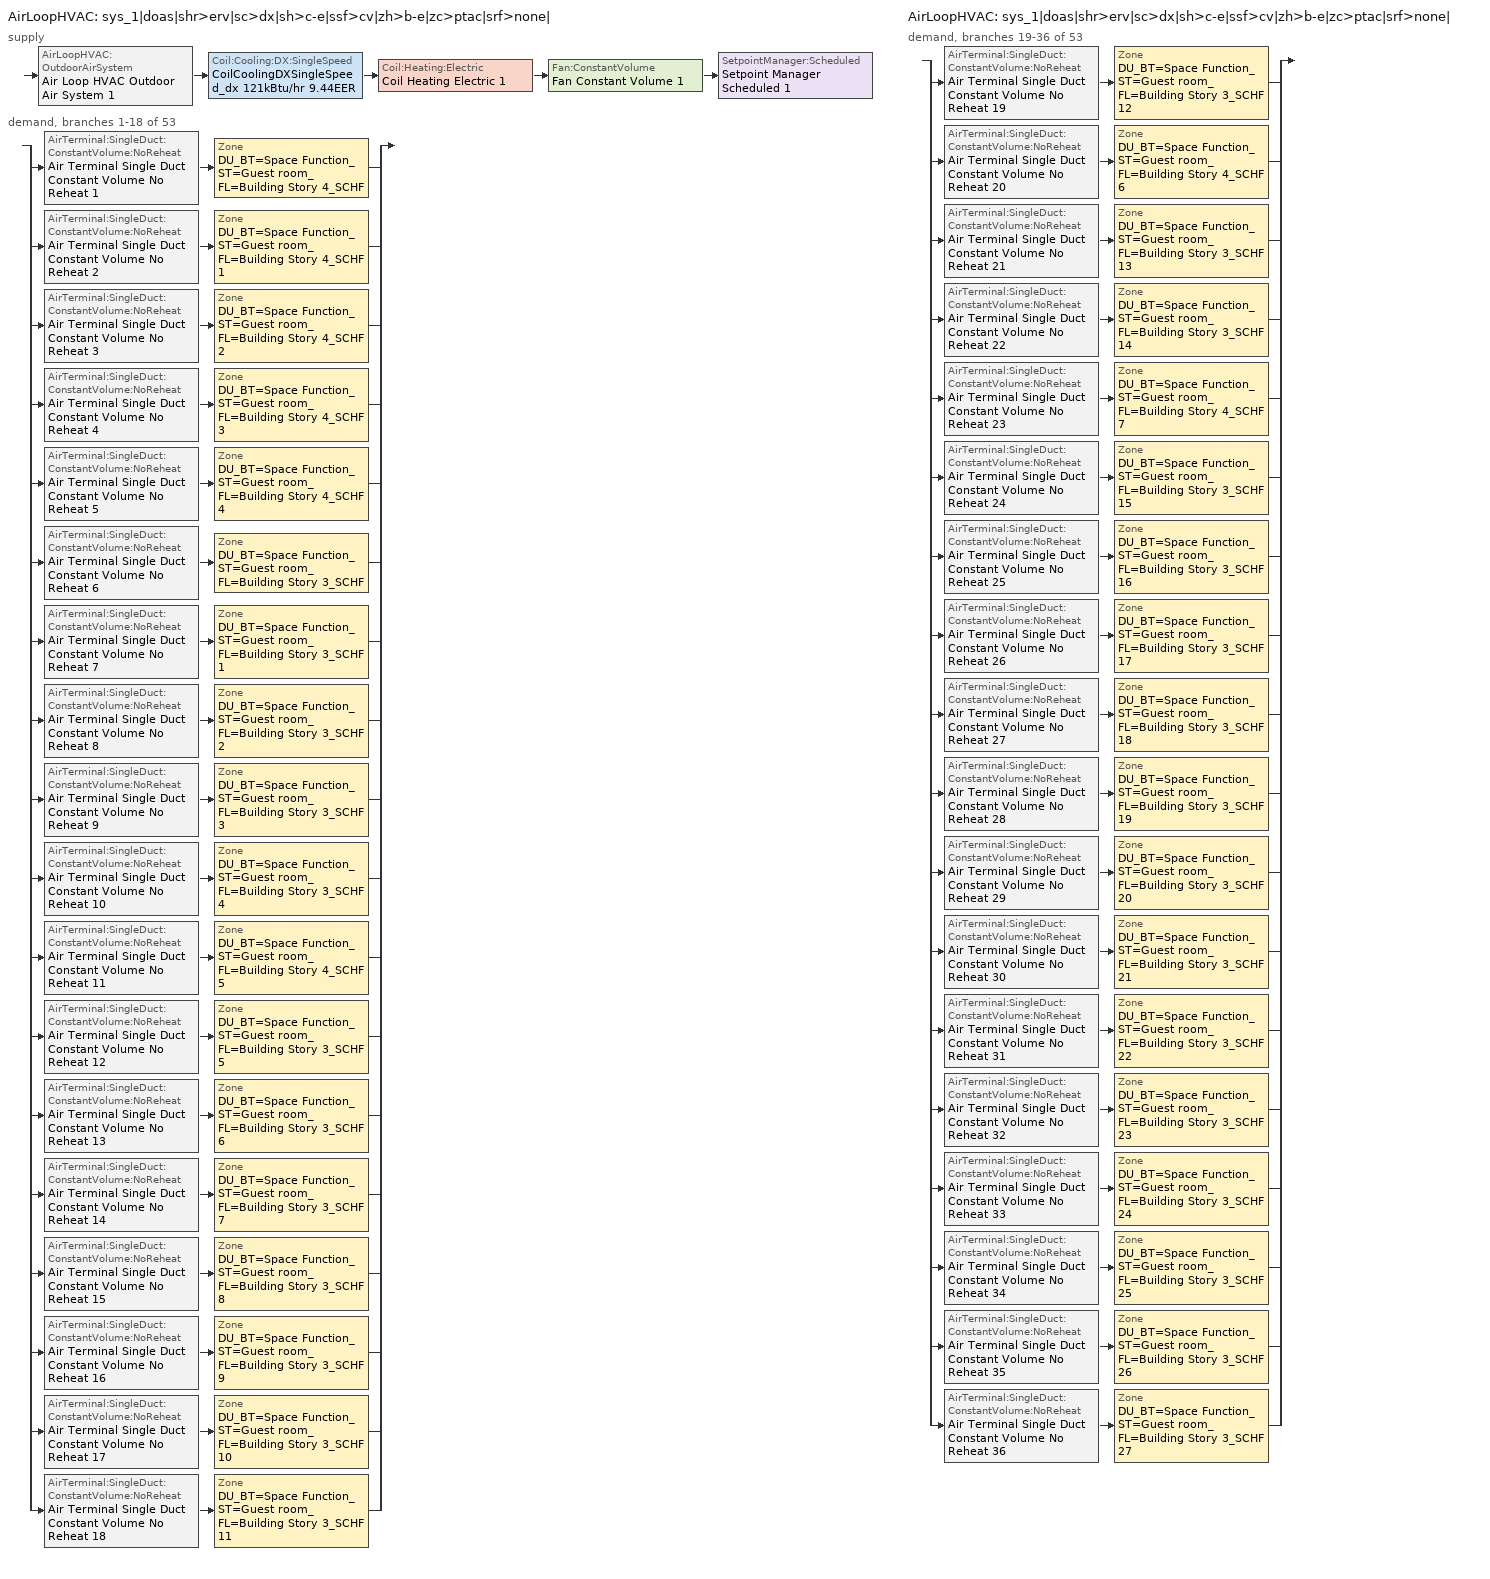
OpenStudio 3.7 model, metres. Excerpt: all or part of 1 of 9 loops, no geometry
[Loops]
AirLoopHVAC 'sys_1|doas|shr>erv|sc>dx|sh>c-e|ssf>cv|zh>b-e|zc>ptac|srf>none|'
 supply: AirLoopHVAC:OutdoorAirSystem 'Air Loop HVAC Outdoor Air System 1' > Coil:Cooling:DX:SingleSpeed 'CoilCoolingDXSingleSpeed_dx 121kBtu/hr 9.44EER' > Coil:Heating:Electric 'Coil Heating Electric 1' > Fan:ConstantVolume 'Fan Constant Volume 1' > SetpointManager:Scheduled 'Setpoint Manager Scheduled 1'
 demand, branches 1-18 of 53: split
  | AirTerminal:SingleDuct:ConstantVolume:NoReheat 'Air Terminal Single Duct Constant Volume No Reheat 1' > Zone 'DU_BT=Space Function_ST=Guest room_FL=Building Story 4_SCHF'
  | AirTerminal:SingleDuct:ConstantVolume:NoReheat 'Air Terminal Single Duct Constant Volume No Reheat 2' > Zone 'DU_BT=Space Function_ST=Guest room_FL=Building Story 4_SCHF 1'
  | AirTerminal:SingleDuct:ConstantVolume:NoReheat 'Air Terminal Single Duct Constant Volume No Reheat 3' > Zone 'DU_BT=Space Function_ST=Guest room_FL=Building Story 4_SCHF 2'
  | AirTerminal:SingleDuct:ConstantVolume:NoReheat 'Air Terminal Single Duct Constant Volume No Reheat 4' > Zone 'DU_BT=Space Function_ST=Guest room_FL=Building Story 4_SCHF 3'
  | AirTerminal:SingleDuct:ConstantVolume:NoReheat 'Air Terminal Single Duct Constant Volume No Reheat 5' > Zone 'DU_BT=Space Function_ST=Guest room_FL=Building Story 4_SCHF 4'
  | AirTerminal:SingleDuct:ConstantVolume:NoReheat 'Air Terminal Single Duct Constant Volume No Reheat 6' > Zone 'DU_BT=Space Function_ST=Guest room_FL=Building Story 3_SCHF'
  | AirTerminal:SingleDuct:ConstantVolume:NoReheat 'Air Terminal Single Duct Constant Volume No Reheat 7' > Zone 'DU_BT=Space Function_ST=Guest room_FL=Building Story 3_SCHF 1'
  | AirTerminal:SingleDuct:ConstantVolume:NoReheat 'Air Terminal Single Duct Constant Volume No Reheat 8' > Zone 'DU_BT=Space Function_ST=Guest room_FL=Building Story 3_SCHF 2'
  | AirTerminal:SingleDuct:ConstantVolume:NoReheat 'Air Terminal Single Duct Constant Volume No Reheat 9' > Zone 'DU_BT=Space Function_ST=Guest room_FL=Building Story 3_SCHF 3'
  | AirTerminal:SingleDuct:ConstantVolume:NoReheat 'Air Terminal Single Duct Constant Volume No Reheat 10' > Zone 'DU_BT=Space Function_ST=Guest room_FL=Building Story 3_SCHF 4'
  | AirTerminal:SingleDuct:ConstantVolume:NoReheat 'Air Terminal Single Duct Constant Volume No Reheat 11' > Zone 'DU_BT=Space Function_ST=Guest room_FL=Building Story 4_SCHF 5'
  | AirTerminal:SingleDuct:ConstantVolume:NoReheat 'Air Terminal Single Duct Constant Volume No Reheat 12' > Zone 'DU_BT=Space Function_ST=Guest room_FL=Building Story 3_SCHF 5'
  | AirTerminal:SingleDuct:ConstantVolume:NoReheat 'Air Terminal Single Duct Constant Volume No Reheat 13' > Zone 'DU_BT=Space Function_ST=Guest room_FL=Building Story 3_SCHF 6'
  | AirTerminal:SingleDuct:ConstantVolume:NoReheat 'Air Terminal Single Duct Constant Volume No Reheat 14' > Zone 'DU_BT=Space Function_ST=Guest room_FL=Building Story 3_SCHF 7'
  | AirTerminal:SingleDuct:ConstantVolume:NoReheat 'Air Terminal Single Duct Constant Volume No Reheat 15' > Zone 'DU_BT=Space Function_ST=Guest room_FL=Building Story 3_SCHF 8'
  | AirTerminal:SingleDuct:ConstantVolume:NoReheat 'Air Terminal Single Duct Constant Volume No Reheat 16' > Zone 'DU_BT=Space Function_ST=Guest room_FL=Building Story 3_SCHF 9'
  | AirTerminal:SingleDuct:ConstantVolume:NoReheat 'Air Terminal Single Duct Constant Volume No Reheat 17' > Zone 'DU_BT=Space Function_ST=Guest room_FL=Building Story 3_SCHF 10'
  | AirTerminal:SingleDuct:ConstantVolume:NoReheat 'Air Terminal Single Duct Constant Volume No Reheat 18' > Zone 'DU_BT=Space Function_ST=Guest room_FL=Building Story 3_SCHF 11'
AirLoopHVAC 'sys_1|doas|shr>erv|sc>dx|sh>c-e|ssf>cv|zh>b-e|zc>ptac|srf>none|'
 demand, branches 19-36 of 53: split
  | AirTerminal:SingleDuct:ConstantVolume:NoReheat 'Air Terminal Single Duct Constant Volume No Reheat 19' > Zone 'DU_BT=Space Function_ST=Guest room_FL=Building Story 3_SCHF 12'
  | AirTerminal:SingleDuct:ConstantVolume:NoReheat 'Air Terminal Single Duct Constant Volume No Reheat 20' > Zone 'DU_BT=Space Function_ST=Guest room_FL=Building Story 4_SCHF 6'
  | AirTerminal:SingleDuct:ConstantVolume:NoReheat 'Air Terminal Single Duct Constant Volume No Reheat 21' > Zone 'DU_BT=Space Function_ST=Guest room_FL=Building Story 3_SCHF 13'
  | AirTerminal:SingleDuct:ConstantVolume:NoReheat 'Air Terminal Single Duct Constant Volume No Reheat 22' > Zone 'DU_BT=Space Function_ST=Guest room_FL=Building Story 3_SCHF 14'
  | AirTerminal:SingleDuct:ConstantVolume:NoReheat 'Air Terminal Single Duct Constant Volume No Reheat 23' > Zone 'DU_BT=Space Function_ST=Guest room_FL=Building Story 4_SCHF 7'
  | AirTerminal:SingleDuct:ConstantVolume:NoReheat 'Air Terminal Single Duct Constant Volume No Reheat 24' > Zone 'DU_BT=Space Function_ST=Guest room_FL=Building Story 3_SCHF 15'
  | AirTerminal:SingleDuct:ConstantVolume:NoReheat 'Air Terminal Single Duct Constant Volume No Reheat 25' > Zone 'DU_BT=Space Function_ST=Guest room_FL=Building Story 3_SCHF 16'
  | AirTerminal:SingleDuct:ConstantVolume:NoReheat 'Air Terminal Single Duct Constant Volume No Reheat 26' > Zone 'DU_BT=Space Function_ST=Guest room_FL=Building Story 3_SCHF 17'
  | AirTerminal:SingleDuct:ConstantVolume:NoReheat 'Air Terminal Single Duct Constant Volume No Reheat 27' > Zone 'DU_BT=Space Function_ST=Guest room_FL=Building Story 3_SCHF 18'
  | AirTerminal:SingleDuct:ConstantVolume:NoReheat 'Air Terminal Single Duct Constant Volume No Reheat 28' > Zone 'DU_BT=Space Function_ST=Guest room_FL=Building Story 3_SCHF 19'
  | AirTerminal:SingleDuct:ConstantVolume:NoReheat 'Air Terminal Single Duct Constant Volume No Reheat 29' > Zone 'DU_BT=Space Function_ST=Guest room_FL=Building Story 3_SCHF 20'
  | AirTerminal:SingleDuct:ConstantVolume:NoReheat 'Air Terminal Single Duct Constant Volume No Reheat 30' > Zone 'DU_BT=Space Function_ST=Guest room_FL=Building Story 3_SCHF 21'
  | AirTerminal:SingleDuct:ConstantVolume:NoReheat 'Air Terminal Single Duct Constant Volume No Reheat 31' > Zone 'DU_BT=Space Function_ST=Guest room_FL=Building Story 3_SCHF 22'
  | AirTerminal:SingleDuct:ConstantVolume:NoReheat 'Air Terminal Single Duct Constant Volume No Reheat 32' > Zone 'DU_BT=Space Function_ST=Guest room_FL=Building Story 3_SCHF 23'
  | AirTerminal:SingleDuct:ConstantVolume:NoReheat 'Air Terminal Single Duct Constant Volume No Reheat 33' > Zone 'DU_BT=Space Function_ST=Guest room_FL=Building Story 3_SCHF 24'
  | AirTerminal:SingleDuct:ConstantVolume:NoReheat 'Air Terminal Single Duct Constant Volume No Reheat 34' > Zone 'DU_BT=Space Function_ST=Guest room_FL=Building Story 3_SCHF 25'
  | AirTerminal:SingleDuct:ConstantVolume:NoReheat 'Air Terminal Single Duct Constant Volume No Reheat 35' > Zone 'DU_BT=Space Function_ST=Guest room_FL=Building Story 3_SCHF 26'
  | AirTerminal:SingleDuct:ConstantVolume:NoReheat 'Air Terminal Single Duct Constant Volume No Reheat 36' > Zone 'DU_BT=Space Function_ST=Guest room_FL=Building Story 3_SCHF 27'
[Sizing:Zone] Zone Cooling Design Supply Air Temperature Input Method=TemperatureDifference; Zone Cooling Design Supply Air Temperature {C}=14; Zone Cooling Design Supply Air Temperature Difference {deltaC}=11; Zone Heating Design Supply Air Temperature Input Method=TemperatureDifference; Zone Heating Design Supply Air Temperature {C}=40; Zone Heating Design Supply Air Temperature Difference {deltaC}=21; Zone Cooling Design Supply Air Humidity Ratio {kg-H2O/kg-air}=0.0085; Zone Heating Design Supply Air Humidity Ratio {kg-H2O/kg-air}=0.008; Zone Heating Sizing Factor=1.3; Zone Cooling Sizing Factor=1.1; Cooling Design Air Flow Method=DesignDay; Heating Design Air Flow Method=DesignDay; Account for Dedicated Outdoor Air System=No; Dedicated Outdoor Air System Control Strategy=NeutralSupplyAir; Dedicated Outdoor Air Low Setpoint Temperature for Design {C}=autosize; Dedicated Outdoor Air High Setpoint Temperature for Design {C}=autosize; Zone Load Sizing Method=Sensible Load Only No Latent Load; Zone Latent Cooling Design Supply Air Humidity Ratio Input Method=HumidityRatioDifference; Zone Cooling Design Supply Air Humidity Ratio Difference {kgWater/kgDryAir}=0.005; Zone Latent Heating Design Supply Air Humidity Ratio Input Method=HumidityRatioDifference; Zone Humidification Design Supply Air Humidity Ratio Difference {kgWater/kgDryAir}=0.005
DU_BT=Space Function_ST=Guest room_FL=Building Story 4_SCHF; DU_BT=Space Function_ST=Guest room_FL=Building Story 4_SCHF 1; DU_BT=Space Function_ST=Guest room_FL=Building Story 4_SCHF 2; DU_BT=Space Function_ST=Guest room_FL=Building Story 4_SCHF 3; DU_BT=Space Function_ST=Guest room_FL=Building Story 4_SCHF 4; DU_BT=Space Function_ST=Guest room_FL=Building Story 3_SCHF; DU_BT=Space Function_ST=Guest room_FL=Building Story 3_SCHF 1; DU_BT=Space Function_ST=Guest room_FL=Building Story 3_SCHF 2; DU_BT=Space Function_ST=Guest room_FL=Building Story 3_SCHF 3; DU_BT=Space Function_ST=Guest room_FL=Building Story 3_SCHF 4; DU_BT=Space Function_ST=Guest room_FL=Building Story 4_SCHF 5; DU_BT=Space Function_ST=Guest room_FL=Building Story 3_SCHF 5; DU_BT=Space Function_ST=Guest room_FL=Building Story 3_SCHF 6; DU_BT=Space Function_ST=Guest room_FL=Building Story 3_SCHF 7; DU_BT=Space Function_ST=Guest room_FL=Building Story 3_SCHF 8; DU_BT=Space Function_ST=Guest room_FL=Building Story 3_SCHF 9; DU_BT=Space Function_ST=Guest room_FL=Building Story 3_SCHF 10; DU_BT=Space Function_ST=Guest room_FL=Building Story 3_SCHF 11; DU_BT=Space Function_ST=Guest room_FL=Building Story 3_SCHF 12; DU_BT=Space Function_ST=Guest room_FL=Building Story 4_SCHF 6; DU_BT=Space Function_ST=Guest room_FL=Building Story 3_SCHF 13; DU_BT=Space Function_ST=Guest room_FL=Building Story 3_SCHF 14; DU_BT=Space Function_ST=Guest room_FL=Building Story 4_SCHF 7; DU_BT=Space Function_ST=Guest room_FL=Building Story 3_SCHF 15; DU_BT=Space Function_ST=Guest room_FL=Building Story 3_SCHF 16; DU_BT=Space Function_ST=Guest room_FL=Building Story 3_SCHF 17; DU_BT=Space Function_ST=Guest room_FL=Building Story 3_SCHF 18; DU_BT=Space Function_ST=Guest room_FL=Building Story 3_SCHF 19; DU_BT=Space Function_ST=Guest room_FL=Building Story 3_SCHF 20; DU_BT=Space Function_ST=Guest room_FL=Building Story 3_SCHF 21; DU_BT=Space Function_ST=Guest room_FL=Building Story 3_SCHF 22; DU_BT=Space Function_ST=Guest room_FL=Building Story 3_SCHF 23; DU_BT=Space Function_ST=Guest room_FL=Building Story 3_SCHF 24; DU_BT=Space Function_ST=Guest room_FL=Building Story 3_SCHF 25; DU_BT=Space Function_ST=Guest room_FL=Building Story 3_SCHF 26; DU_BT=Space Function_ST=Guest room_FL=Building Story 3_SCHF 27
[Zone equipment]
DU_BT=Space Function_ST=Guest room_FL=Building Story 4_SCHF: DU_BT=Space Function_ST=Guest room_FL=Building Story 4_SCHF PTAC, Zone HVAC Baseboard Convective Electric 1, Air Terminal Single Duct Constant Volume No Reheat 1
DU_BT=Space Function_ST=Guest room_FL=Building Story 4_SCHF 1: DU_BT=Space Function_ST=Guest room_FL=Building Story 4_SCHF 1 PTAC, Zone HVAC Baseboard Convective Electric 2, Air Terminal Single Duct Constant Volume No Reheat 2
DU_BT=Space Function_ST=Guest room_FL=Building Story 4_SCHF 2: DU_BT=Space Function_ST=Guest room_FL=Building Story 4_SCHF 2 PTAC, Zone HVAC Baseboard Convective Electric 3, Air Terminal Single Duct Constant Volume No Reheat 3
DU_BT=Space Function_ST=Guest room_FL=Building Story 4_SCHF 3: DU_BT=Space Function_ST=Guest room_FL=Building Story 4_SCHF 3 PTAC, Zone HVAC Baseboard Convective Electric 4, Air Terminal Single Duct Constant Volume No Reheat 4
DU_BT=Space Function_ST=Guest room_FL=Building Story 4_SCHF 4: DU_BT=Space Function_ST=Guest room_FL=Building Story 4_SCHF 4 PTAC, Zone HVAC Baseboard Convective Electric 5, Air Terminal Single Duct Constant Volume No Reheat 5
DU_BT=Space Function_ST=Guest room_FL=Building Story 3_SCHF: DU_BT=Space Function_ST=Guest room_FL=Building Story 3_SCHF PTAC, Zone HVAC Baseboard Convective Electric 6, Air Terminal Single Duct Constant Volume No Reheat 6
DU_BT=Space Function_ST=Guest room_FL=Building Story 3_SCHF 1: DU_BT=Space Function_ST=Guest room_FL=Building Story 3_SCHF 1 PTAC, Zone HVAC Baseboard Convective Electric 7, Air Terminal Single Duct Constant Volume No Reheat 7
DU_BT=Space Function_ST=Guest room_FL=Building Story 3_SCHF 2: DU_BT=Space Function_ST=Guest room_FL=Building Story 3_SCHF 2 PTAC, Zone HVAC Baseboard Convective Electric 8, Air Terminal Single Duct Constant Volume No Reheat 8
DU_BT=Space Function_ST=Guest room_FL=Building Story 3_SCHF 3: DU_BT=Space Function_ST=Guest room_FL=Building Story 3_SCHF 3 PTAC, Zone HVAC Baseboard Convective Electric 9, Air Terminal Single Duct Constant Volume No Reheat 9
DU_BT=Space Function_ST=Guest room_FL=Building Story 3_SCHF 4: DU_BT=Space Function_ST=Guest room_FL=Building Story 3_SCHF 4 PTAC, Zone HVAC Baseboard Convective Electric 10, Air Terminal Single Duct Constant Volume No Reheat 10
DU_BT=Space Function_ST=Guest room_FL=Building Story 4_SCHF 5: DU_BT=Space Function_ST=Guest room_FL=Building Story 4_SCHF 5 PTAC, Zone HVAC Baseboard Convective Electric 11, Air Terminal Single Duct Constant Volume No Reheat 11
DU_BT=Space Function_ST=Guest room_FL=Building Story 3_SCHF 5: DU_BT=Space Function_ST=Guest room_FL=Building Story 3_SCHF 5 PTAC, Zone HVAC Baseboard Convective Electric 12, Air Terminal Single Duct Constant Volume No Reheat 12
DU_BT=Space Function_ST=Guest room_FL=Building Story 3_SCHF 6: DU_BT=Space Function_ST=Guest room_FL=Building Story 3_SCHF 6 PTAC, Zone HVAC Baseboard Convective Electric 13, Air Terminal Single Duct Constant Volume No Reheat 13
DU_BT=Space Function_ST=Guest room_FL=Building Story 3_SCHF 7: DU_BT=Space Function_ST=Guest room_FL=Building Story 3_SCHF 7 PTAC, Zone HVAC Baseboard Convective Electric 14, Air Terminal Single Duct Constant Volume No Reheat 14
DU_BT=Space Function_ST=Guest room_FL=Building Story 3_SCHF 8: DU_BT=Space Function_ST=Guest room_FL=Building Story 3_SCHF 8 PTAC, Zone HVAC Baseboard Convective Electric 15, Air Terminal Single Duct Constant Volume No Reheat 15
DU_BT=Space Function_ST=Guest room_FL=Building Story 3_SCHF 9: DU_BT=Space Function_ST=Guest room_FL=Building Story 3_SCHF 9 PTAC, Zone HVAC Baseboard Convective Electric 16, Air Terminal Single Duct Constant Volume No Reheat 16
DU_BT=Space Function_ST=Guest room_FL=Building Story 3_SCHF 10: DU_BT=Space Function_ST=Guest room_FL=Building Story 3_SCHF 10 PTAC, Zone HVAC Baseboard Convective Electric 17, Air Terminal Single Duct Constant Volume No Reheat 17
DU_BT=Space Function_ST=Guest room_FL=Building Story 3_SCHF 11: DU_BT=Space Function_ST=Guest room_FL=Building Story 3_SCHF 11 PTAC, Zone HVAC Baseboard Convective Electric 18, Air Terminal Single Duct Constant Volume No Reheat 18
DU_BT=Space Function_ST=Guest room_FL=Building Story 3_SCHF 12: DU_BT=Space Function_ST=Guest room_FL=Building Story 3_SCHF 12 PTAC, Zone HVAC Baseboard Convective Electric 19, Air Terminal Single Duct Constant Volume No Reheat 19
DU_BT=Space Function_ST=Guest room_FL=Building Story 4_SCHF 6: DU_BT=Space Function_ST=Guest room_FL=Building Story 4_SCHF 6 PTAC, Zone HVAC Baseboard Convective Electric 20, Air Terminal Single Duct Constant Volume No Reheat 20
DU_BT=Space Function_ST=Guest room_FL=Building Story 3_SCHF 13: DU_BT=Space Function_ST=Guest room_FL=Building Story 3_SCHF 13 PTAC, Zone HVAC Baseboard Convective Electric 21, Air Terminal Single Duct Constant Volume No Reheat 21
DU_BT=Space Function_ST=Guest room_FL=Building Story 3_SCHF 14: DU_BT=Space Function_ST=Guest room_FL=Building Story 3_SCHF 14 PTAC, Zone HVAC Baseboard Convective Electric 22, Air Terminal Single Duct Constant Volume No Reheat 22
DU_BT=Space Function_ST=Guest room_FL=Building Story 4_SCHF 7: DU_BT=Space Function_ST=Guest room_FL=Building Story 4_SCHF 7 PTAC, Zone HVAC Baseboard Convective Electric 23, Air Terminal Single Duct Constant Volume No Reheat 23
DU_BT=Space Function_ST=Guest room_FL=Building Story 3_SCHF 15: DU_BT=Space Function_ST=Guest room_FL=Building Story 3_SCHF 15 PTAC, Zone HVAC Baseboard Convective Electric 24, Air Terminal Single Duct Constant Volume No Reheat 24
DU_BT=Space Function_ST=Guest room_FL=Building Story 3_SCHF 16: DU_BT=Space Function_ST=Guest room_FL=Building Story 3_SCHF 16 PTAC, Zone HVAC Baseboard Convective Electric 25, Air Terminal Single Duct Constant Volume No Reheat 25
DU_BT=Space Function_ST=Guest room_FL=Building Story 3_SCHF 17: DU_BT=Space Function_ST=Guest room_FL=Building Story 3_SCHF 17 PTAC, Zone HVAC Baseboard Convective Electric 26, Air Terminal Single Duct Constant Volume No Reheat 26
DU_BT=Space Function_ST=Guest room_FL=Building Story 3_SCHF 18: DU_BT=Space Function_ST=Guest room_FL=Building Story 3_SCHF 18 PTAC, Zone HVAC Baseboard Convective Electric 27, Air Terminal Single Duct Constant Volume No Reheat 27
DU_BT=Space Function_ST=Guest room_FL=Building Story 3_SCHF 19: DU_BT=Space Function_ST=Guest room_FL=Building Story 3_SCHF 19 PTAC, Zone HVAC Baseboard Convective Electric 28, Air Terminal Single Duct Constant Volume No Reheat 28
DU_BT=Space Function_ST=Guest room_FL=Building Story 3_SCHF 20: DU_BT=Space Function_ST=Guest room_FL=Building Story 3_SCHF 20 PTAC, Zone HVAC Baseboard Convective Electric 29, Air Terminal Single Duct Constant Volume No Reheat 29
DU_BT=Space Function_ST=Guest room_FL=Building Story 3_SCHF 21: DU_BT=Space Function_ST=Guest room_FL=Building Story 3_SCHF 21 PTAC, Zone HVAC Baseboard Convective Electric 30, Air Terminal Single Duct Constant Volume No Reheat 30
DU_BT=Space Function_ST=Guest room_FL=Building Story 3_SCHF 22: DU_BT=Space Function_ST=Guest room_FL=Building Story 3_SCHF 22 PTAC, Zone HVAC Baseboard Convective Electric 31, Air Terminal Single Duct Constant Volume No Reheat 31
DU_BT=Space Function_ST=Guest room_FL=Building Story 3_SCHF 23: DU_BT=Space Function_ST=Guest room_FL=Building Story 3_SCHF 23 PTAC, Zone HVAC Baseboard Convective Electric 32, Air Terminal Single Duct Constant Volume No Reheat 32
DU_BT=Space Function_ST=Guest room_FL=Building Story 3_SCHF 24: DU_BT=Space Function_ST=Guest room_FL=Building Story 3_SCHF 24 PTAC, Zone HVAC Baseboard Convective Electric 33, Air Terminal Single Duct Constant Volume No Reheat 33
DU_BT=Space Function_ST=Guest room_FL=Building Story 3_SCHF 25: DU_BT=Space Function_ST=Guest room_FL=Building Story 3_SCHF 25 PTAC, Zone HVAC Baseboard Convective Electric 34, Air Terminal Single Duct Constant Volume No Reheat 34
DU_BT=Space Function_ST=Guest room_FL=Building Story 3_SCHF 26: DU_BT=Space Function_ST=Guest room_FL=Building Story 3_SCHF 26 PTAC, Zone HVAC Baseboard Convective Electric 35, Air Terminal Single Duct Constant Volume No Reheat 35
DU_BT=Space Function_ST=Guest room_FL=Building Story 3_SCHF 27: DU_BT=Space Function_ST=Guest room_FL=Building Story 3_SCHF 27 PTAC, Zone HVAC Baseboard Convective Electric 36, Air Terminal Single Duct Constant Volume No Reheat 36
[AirLoopHVAC]
sys_1|doas|shr>erv|sc>dx|sh>c-e|ssf>cv|zh>b-e|zc>ptac|srf>none|: Availability Schedule=sys_1|doas|shr>none|sc>dx|sh>c-e|ssf>cv|zh>b-e|zc>ptac|srf>none| Occ Sch; Design Supply Air Flow Rate {m3/s}=autosize; Design Return Air Flow Fraction of Supply Air Flow=1
[Sizing:System]
sys_1|doas|shr>erv|sc>dx|sh>c-e|ssf>cv|zh>b-e|zc>ptac|srf>none|: Type of Load to Size On=VentilationRequirement; Design Outdoor Air Flow Rate {m3/s}=Autosize; Central Heating Maximum System Air Flow Ratio=1; Preheat Design Temperature {C}=7; Preheat Design Humidity Ratio {kg-H2O/kg-Air}=0.008; Precool Design Temperature {C}=13; Precool Design Humidity Ratio {kg-H2O/kg-Air}=0.008; Central Cooling Design Supply Air Temperature {C}=13; Central Heating Design Supply Air Temperature {C}=43; Sizing Option=NonCoincident; 100% Outdoor Air in Cooling=Yes; 100% Outdoor Air in Heating=Yes; Central Cooling Design Supply Air Humidity Ratio {kg-H2O/kg-Air}=0.0085; Central Heating Design Supply Air Humidity Ratio {kg-H2O/kg-Air}=0.008; Cooling Design Air Flow Method=DesignDay; Cooling Design Air Flow Rate {m3/s}=0; Heating Design Air Flow Method=DesignDay; Heating Design Air Flow Rate {m3/s}=0; System Outdoor Air Method=ZoneSum; Zone Maximum Outdoor Air Fraction=1; Cooling Supply Air Flow Rate Per Floor Area {m3/s-m2}=0.00996765; Cooling Fraction of Autosized Cooling Supply Air Flow Rate=1; Cooling Supply Air Flow Rate Per Unit Cooling Capacity {m3/s-W}=3.94755e-05; Heating Supply Air Flow Rate Per Floor Area {m3/s-m2}=0.00996765; Heating Fraction of Autosized Heating Supply Air Flow Rate=1; Heating Fraction of Autosized Cooling Supply Air Flow Rate=1; Heating Supply Air Flow Rate Per Unit Heating Capacity {m3/s-W}=3.15882e-05; Cooling Design Capacity Method=CoolingDesignCapacity; Cooling Design Capacity {W}=autosize; Cooling Design Capacity Per Floor Area {W/m2}=234.7; Fraction of Autosized Cooling Design Capacity=1; Heating Design Capacity Method=HeatingDesignCapacity; Heating Design Capacity {W}=autosize; Heating Design Capacity Per Floor Area {W/m2}=157; Fraction of Autosized Heating Design Capacity=1; Central Cooling Capacity Control Method=OnOff; Occupant Diversity=autosize
[Fan:ConstantVolume]
Fan Constant Volume 1: Availability Schedule=Always On Discrete; Fan Total Efficiency=0.39975; Pressure Rise {Pa}=640; Maximum Flow Rate {m3/s}=AutoSize; Motor Efficiency=0.615
[Coil:Heating:Electric]
Name | Availability Schedule
Coil Heating Electric 1 | Always On Discrete
Coil Heating Electric 2; Coil Heating Electric 3; Coil Heating Electric 4; Coil Heating Electric 5; Coil Heating Electric 6; Coil Heating Electric 7; Coil Heating Electric 8; Coil Heating Electric 9; Coil Heating Electric 10; Coil Heating Electric 11; Coil Heating Electric 12; Coil Heating Electric 13; Coil Heating Electric 14; Coil Heating Electric 15; Coil Heating Electric 16; Coil Heating Electric 17; Coil Heating Electric 18; Coil Heating Electric 19; Coil Heating Electric 20; Coil Heating Electric 21; Coil Heating Electric 22; Coil Heating Electric 23; Coil Heating Electric 24; Coil Heating Electric 25; Coil Heating Electric 26; Coil Heating Electric 27; Coil Heating Electric 28; Coil Heating Electric 29; Coil Heating Electric 30; Coil Heating Electric 31; Coil Heating Electric 32; Coil Heating Electric 33; Coil Heating Electric 34; Coil Heating Electric 35; Coil Heating Electric 36; Coil Heating Electric 37 | ON_OFF_ALWAYS_OFF
[Coil:Cooling:DX:SingleSpeed] Availability Schedule=Always On Discrete; Rated Total Cooling Capacity {W}=autosize; Rated Sensible Heat Ratio=autosize; Rated Air Flow Rate {m3/s}=autosize; Rated Evaporator Fan Power Per Volume Flow Rate 2017 {W/(m3/s)}=773.3; Rated Evaporator Fan Power Per Volume Flow Rate 2023 {W/(m3/s)}=934.4; Total Cooling Capacity Function of Temperature Curve=DXCOOL-NECB2011-REF-CAPFT; Total Cooling Capacity Function of Flow Fraction Curve=DXCOOL-NECB2011-REF-CAPFFLOW; Energy Input Ratio Function of Temperature Curve=DXCOOL-NECB2011-REF-COOLEIRFT; Energy Input Ratio Function of Flow Fraction Curve=DXCOOL-NECB2011-REF-COOLEIRFFLOW; Part Load Fraction Correlation Curve=DXCOOL-NECB2011-REF-COOLPLFFPLR; Minimum Outdoor Dry-Bulb Temperature for Compressor Operation {C}=-25; Nominal Time for Condensate Removal to Begin {s}=0; Ratio of Initial Moisture Evaporation Rate and Steady State Latent Capacity=0; Maximum Cycling Rate {cycles/hr}=0; Latent Capacity Time Constant {s}=0; Condenser Type=AirCooled; Evaporative Condenser Effectiveness=0.9; Evaporative Condenser Air Flow Rate {m3/s}=autosize; Evaporative Condenser Pump Rated Power Consumption {W}=autosize; Crankcase Heater Capacity {W}=0; Maximum Outdoor Dry-Bulb Temperature for Crankcase Heater Operation {C}=10; Basin Heater Capacity {W/K}=0; Basin Heater Setpoint Temperature {C}=2
Name | Rated COP {W/W}
CoilCoolingDXSingleSpeed_dx 121kBtu/hr 9.44EER | 3.28022
Coil Cooling DX Single Speed 1 12kBtu/hr 10.0EER | 3.45984
Coil Cooling DX Single Speed 2 12kBtu/hr 9.9EER | 3.43714
Coil Cooling DX Single Speed 3 12kBtu/hr 9.9EER; Coil Cooling DX Single Speed 4 12kBtu/hr 9.9EER; Coil Cooling DX Single Speed 5 12kBtu/hr 9.9EER; Coil Cooling DX Single Speed 20 12kBtu/hr 9.9EER | 3.43711
Coil Cooling DX Single Speed 6 6kBtu/hr 11.0EER; Coil Cooling DX Single Speed 7 6kBtu/hr 11.0EER; Coil Cooling DX Single Speed 8 5kBtu/hr 11.0EER; Coil Cooling DX Single Speed 10 6kBtu/hr 11.0EER; Coil Cooling DX Single Speed 12 6kBtu/hr 11.0EER; Coil Cooling DX Single Speed 13 5kBtu/hr 11.0EER; Coil Cooling DX Single Speed 14 3kBtu/hr 11.0EER; Coil Cooling DX Single Speed 15 6kBtu/hr 11.0EER; Coil Cooling DX Single Speed 16 6kBtu/hr 11.0EER; Coil Cooling DX Single Speed 17 6kBtu/hr 11.0EER; Coil Cooling DX Single Speed 21 6kBtu/hr 11.0EER; Coil Cooling DX Single Speed 22 6kBtu/hr 11.0EER; Coil Cooling DX Single Speed 24 6kBtu/hr 11.0EER; Coil Cooling DX Single Speed 25 6kBtu/hr 11.0EER; Coil Cooling DX Single Speed 27 6kBtu/hr 11.0EER; Coil Cooling DX Single Speed 28 3kBtu/hr 11.0EER; Coil Cooling DX Single Speed 29 6kBtu/hr 11.0EER; Coil Cooling DX Single Speed 30 3kBtu/hr 11.0EER; Coil Cooling DX Single Speed 31 3kBtu/hr 11.0EER; Coil Cooling DX Single Speed 32 6kBtu/hr 11.0EER; Coil Cooling DX Single Speed 33 3kBtu/hr 11.0EER; Coil Cooling DX Single Speed 34 3kBtu/hr 11.0EER; Coil Cooling DX Single Speed 35 3kBtu/hr 11.0EER; Coil Cooling DX Single Speed 36 3kBtu/hr 11.0EER | 3.80275
Coil Cooling DX Single Speed 9 19kBtu/hr 9.3EER; Coil Cooling DX Single Speed 18 19kBtu/hr 9.3EER; Coil Cooling DX Single Speed 19 20kBtu/hr 9.3EER; Coil Cooling DX Single Speed 23 22kBtu/hr 9.3EER; Coil Cooling DX Single Speed 26 18kBtu/hr 9.3EER | 3.23526
Coil Cooling DX Single Speed 11 12kBtu/hr 9.9EER | 3.44386
[Controller:OutdoorAir]
Controller Outdoor Air 1: Minimum Outdoor Air Flow Rate {m3/s}=autosize; Maximum Outdoor Air Flow Rate {m3/s}=Autosize; Economizer Control Type=NoEconomizer; Economizer Control Action Type=ModulateFlow; Economizer Maximum Limit Dry-Bulb Temperature {C}=28; Economizer Maximum Limit Enthalpy {J/kg}=64000; Economizer Minimum Limit Dry-Bulb Temperature {C}=-100; Lockout Type=NoLockout; Minimum Limit Type=FixedMinimum; Minimum Outdoor Air Schedule=sys_1|doas|shr>none|sc>dx|sh>c-e|ssf>cv|zh>b-e|zc>ptac|srf>none| Occ Sch; Controller Mechanical Ventilation=Controller Mechanical Ventilation 1; High Humidity Control=No; Heat Recovery Bypass Control Type=BypassWhenWithinEconomizerLimits; Economizer Operation Staging=InterlockedWithMechanicalCooling
[Controller:MechanicalVentilation]
Controller Mechanical Ventilation 1: Availability Schedule=Always On Discrete; System Outdoor Air Method=ZoneSum
[AirLoopHVAC:OutdoorAirSystem]
Air Loop HVAC Outdoor Air System 1: Controller=Controller Outdoor Air 1
[SetpointManager:Scheduled]
Setpoint Manager Scheduled 1: Control Variable=Temperature; Schedule=Makeup-Air Unit Supply Air Temp; Setpoint Node or NodeList=sys_1|doas|shr>erv|sc>dx|sh>c-e|ssf>cv|zh>b-e|zc>ptac|srf>none| Supply Outlet Node
[Fan:OnOff] Availability Schedule=Always On Discrete; Fan Total Efficiency=0.39975; Pressure Rise {Pa}=331.288; Maximum Flow Rate {m3/s}=autosize; Motor Efficiency=0.615; Motor In Airstream Fraction=1
Name | Fan Power Ratio Function of Speed Ratio Curve | Fan Efficiency Ratio Function of Speed Ratio Curve
Fan On Off 1 | Fan On Off Power Curve | Fan On Off Efficiency Curve
Fan On Off 2 | Fan On Off Power Curve 1 | Fan On Off Efficiency Curve 1
Fan On Off 3 | Fan On Off Power Curve 2 | Fan On Off Efficiency Curve 2
Fan On Off 4 | Fan On Off Power Curve 3 | Fan On Off Efficiency Curve 3
Fan On Off 5 | Fan On Off Power Curve 4 | Fan On Off Efficiency Curve 4
Fan On Off 6 | Fan On Off Power Curve 5 | Fan On Off Efficiency Curve 5
Fan On Off 7 | Fan On Off Power Curve 6 | Fan On Off Efficiency Curve 6
Fan On Off 8 | Fan On Off Power Curve 7 | Fan On Off Efficiency Curve 7
Fan On Off 9 | Fan On Off Power Curve 8 | Fan On Off Efficiency Curve 8
Fan On Off 10 | Fan On Off Power Curve 9 | Fan On Off Efficiency Curve 9
Fan On Off 11 | Fan On Off Power Curve 10 | Fan On Off Efficiency Curve 10
Fan On Off 12 | Fan On Off Power Curve 11 | Fan On Off Efficiency Curve 11
Fan On Off 13 | Fan On Off Power Curve 12 | Fan On Off Efficiency Curve 12
Fan On Off 14 | Fan On Off Power Curve 13 | Fan On Off Efficiency Curve 13
Fan On Off 15 | Fan On Off Power Curve 14 | Fan On Off Efficiency Curve 14
Fan On Off 16 | Fan On Off Power Curve 15 | Fan On Off Efficiency Curve 15
Fan On Off 17 | Fan On Off Power Curve 16 | Fan On Off Efficiency Curve 16
Fan On Off 18 | Fan On Off Power Curve 17 | Fan On Off Efficiency Curve 17
Fan On Off 19 | Fan On Off Power Curve 18 | Fan On Off Efficiency Curve 18
Fan On Off 20 | Fan On Off Power Curve 19 | Fan On Off Efficiency Curve 19
Fan On Off 21 | Fan On Off Power Curve 20 | Fan On Off Efficiency Curve 20
Fan On Off 22 | Fan On Off Power Curve 21 | Fan On Off Efficiency Curve 21
Fan On Off 23 | Fan On Off Power Curve 22 | Fan On Off Efficiency Curve 22
Fan On Off 24 | Fan On Off Power Curve 23 | Fan On Off Efficiency Curve 23
Fan On Off 25 | Fan On Off Power Curve 24 | Fan On Off Efficiency Curve 24
Fan On Off 26 | Fan On Off Power Curve 25 | Fan On Off Efficiency Curve 25
Fan On Off 27 | Fan On Off Power Curve 26 | Fan On Off Efficiency Curve 26
Fan On Off 28 | Fan On Off Power Curve 27 | Fan On Off Efficiency Curve 27
Fan On Off 29 | Fan On Off Power Curve 28 | Fan On Off Efficiency Curve 28
Fan On Off 30 | Fan On Off Power Curve 29 | Fan On Off Efficiency Curve 29
Fan On Off 31 | Fan On Off Power Curve 30 | Fan On Off Efficiency Curve 30
Fan On Off 32 | Fan On Off Power Curve 31 | Fan On Off Efficiency Curve 31
Fan On Off 33 | Fan On Off Power Curve 32 | Fan On Off Efficiency Curve 32
Fan On Off 34 | Fan On Off Power Curve 33 | Fan On Off Efficiency Curve 33
Fan On Off 35 | Fan On Off Power Curve 34 | Fan On Off Efficiency Curve 34
Fan On Off 36 | Fan On Off Power Curve 35 | Fan On Off Efficiency Curve 35
[ZoneHVAC:PackagedTerminalAirConditioner] Availability Schedule=Always On Discrete; Supply Air Flow Rate During Cooling Operation {m3/s}=Autosize; Supply Air Flow Rate During Heating Operation {m3/s}=Autosize; Supply Air Flow Rate When No Cooling or Heating is Needed {m3/s}=Autosize; Outdoor Air Flow Rate During Cooling Operation {m3/s}=1e-05; Outdoor Air Flow Rate During Heating Operation {m3/s}=1e-05; Outdoor Air Flow Rate When No Cooling or Heating is Needed {m3/s}=1e-05; Fan Placement=DrawThrough; Supply Air Fan Operating Mode Schedule=ON_OFF_ALWAYS_OFF
Name | Supply Air Fan | Heating Coil | Cooling Coil
DU_BT=Space Function_ST=Guest room_FL=Building Story 4_SCHF PTAC | Fan On Off 1 | Coil Heating Electric 2 | Coil Cooling DX Single Speed 1 12kBtu/hr 10.0EER
DU_BT=Space Function_ST=Guest room_FL=Building Story 4_SCHF 1 PTAC | Fan On Off 2 | Coil Heating Electric 3 | Coil Cooling DX Single Speed 2 12kBtu/hr 9.9EER
DU_BT=Space Function_ST=Guest room_FL=Building Story 4_SCHF 2 PTAC | Fan On Off 3 | Coil Heating Electric 4 | Coil Cooling DX Single Speed 3 12kBtu/hr 9.9EER
DU_BT=Space Function_ST=Guest room_FL=Building Story 4_SCHF 3 PTAC | Fan On Off 4 | Coil Heating Electric 5 | Coil Cooling DX Single Speed 4 12kBtu/hr 9.9EER
DU_BT=Space Function_ST=Guest room_FL=Building Story 4_SCHF 4 PTAC | Fan On Off 5 | Coil Heating Electric 6 | Coil Cooling DX Single Speed 5 12kBtu/hr 9.9EER
DU_BT=Space Function_ST=Guest room_FL=Building Story 3_SCHF PTAC | Fan On Off 6 | Coil Heating Electric 7 | Coil Cooling DX Single Speed 6 6kBtu/hr 11.0EER
DU_BT=Space Function_ST=Guest room_FL=Building Story 3_SCHF 1 PTAC | Fan On Off 7 | Coil Heating Electric 8 | Coil Cooling DX Single Speed 7 6kBtu/hr 11.0EER
DU_BT=Space Function_ST=Guest room_FL=Building Story 3_SCHF 2 PTAC | Fan On Off 8 | Coil Heating Electric 9 | Coil Cooling DX Single Speed 8 5kBtu/hr 11.0EER
DU_BT=Space Function_ST=Guest room_FL=Building Story 3_SCHF 3 PTAC | Fan On Off 9 | Coil Heating Electric 10 | Coil Cooling DX Single Speed 9 19kBtu/hr 9.3EER
DU_BT=Space Function_ST=Guest room_FL=Building Story 3_SCHF 4 PTAC | Fan On Off 10 | Coil Heating Electric 11 | Coil Cooling DX Single Speed 10 6kBtu/hr 11.0EER
DU_BT=Space Function_ST=Guest room_FL=Building Story 4_SCHF 5 PTAC | Fan On Off 11 | Coil Heating Electric 12 | Coil Cooling DX Single Speed 11 12kBtu/hr 9.9EER
DU_BT=Space Function_ST=Guest room_FL=Building Story 3_SCHF 5 PTAC | Fan On Off 12 | Coil Heating Electric 13 | Coil Cooling DX Single Speed 12 6kBtu/hr 11.0EER
DU_BT=Space Function_ST=Guest room_FL=Building Story 3_SCHF 6 PTAC | Fan On Off 13 | Coil Heating Electric 14 | Coil Cooling DX Single Speed 13 5kBtu/hr 11.0EER
DU_BT=Space Function_ST=Guest room_FL=Building Story 3_SCHF 7 PTAC | Fan On Off 14 | Coil Heating Electric 15 | Coil Cooling DX Single Speed 14 3kBtu/hr 11.0EER
DU_BT=Space Function_ST=Guest room_FL=Building Story 3_SCHF 8 PTAC | Fan On Off 15 | Coil Heating Electric 16 | Coil Cooling DX Single Speed 15 6kBtu/hr 11.0EER
DU_BT=Space Function_ST=Guest room_FL=Building Story 3_SCHF 9 PTAC | Fan On Off 16 | Coil Heating Electric 17 | Coil Cooling DX Single Speed 16 6kBtu/hr 11.0EER
DU_BT=Space Function_ST=Guest room_FL=Building Story 3_SCHF 10 PTAC | Fan On Off 17 | Coil Heating Electric 18 | Coil Cooling DX Single Speed 17 6kBtu/hr 11.0EER
DU_BT=Space Function_ST=Guest room_FL=Building Story 3_SCHF 11 PTAC | Fan On Off 18 | Coil Heating Electric 19 | Coil Cooling DX Single Speed 18 19kBtu/hr 9.3EER
DU_BT=Space Function_ST=Guest room_FL=Building Story 3_SCHF 12 PTAC | Fan On Off 19 | Coil Heating Electric 20 | Coil Cooling DX Single Speed 19 20kBtu/hr 9.3EER
DU_BT=Space Function_ST=Guest room_FL=Building Story 4_SCHF 6 PTAC | Fan On Off 20 | Coil Heating Electric 21 | Coil Cooling DX Single Speed 20 12kBtu/hr 9.9EER
DU_BT=Space Function_ST=Guest room_FL=Building Story 3_SCHF 13 PTAC | Fan On Off 21 | Coil Heating Electric 22 | Coil Cooling DX Single Speed 21 6kBtu/hr 11.0EER
DU_BT=Space Function_ST=Guest room_FL=Building Story 3_SCHF 14 PTAC | Fan On Off 22 | Coil Heating Electric 23 | Coil Cooling DX Single Speed 22 6kBtu/hr 11.0EER
DU_BT=Space Function_ST=Guest room_FL=Building Story 4_SCHF 7 PTAC | Fan On Off 23 | Coil Heating Electric 24 | Coil Cooling DX Single Speed 23 22kBtu/hr 9.3EER
DU_BT=Space Function_ST=Guest room_FL=Building Story 3_SCHF 15 PTAC | Fan On Off 24 | Coil Heating Electric 25 | Coil Cooling DX Single Speed 24 6kBtu/hr 11.0EER
DU_BT=Space Function_ST=Guest room_FL=Building Story 3_SCHF 16 PTAC | Fan On Off 25 | Coil Heating Electric 26 | Coil Cooling DX Single Speed 25 6kBtu/hr 11.0EER
DU_BT=Space Function_ST=Guest room_FL=Building Story 3_SCHF 17 PTAC | Fan On Off 26 | Coil Heating Electric 27 | Coil Cooling DX Single Speed 26 18kBtu/hr 9.3EER
DU_BT=Space Function_ST=Guest room_FL=Building Story 3_SCHF 18 PTAC | Fan On Off 27 | Coil Heating Electric 28 | Coil Cooling DX Single Speed 27 6kBtu/hr 11.0EER
DU_BT=Space Function_ST=Guest room_FL=Building Story 3_SCHF 19 PTAC | Fan On Off 28 | Coil Heating Electric 29 | Coil Cooling DX Single Speed 28 3kBtu/hr 11.0EER
DU_BT=Space Function_ST=Guest room_FL=Building Story 3_SCHF 20 PTAC | Fan On Off 29 | Coil Heating Electric 30 | Coil Cooling DX Single Speed 29 6kBtu/hr 11.0EER
DU_BT=Space Function_ST=Guest room_FL=Building Story 3_SCHF 21 PTAC | Fan On Off 30 | Coil Heating Electric 31 | Coil Cooling DX Single Speed 30 3kBtu/hr 11.0EER
DU_BT=Space Function_ST=Guest room_FL=Building Story 3_SCHF 22 PTAC | Fan On Off 31 | Coil Heating Electric 32 | Coil Cooling DX Single Speed 31 3kBtu/hr 11.0EER
DU_BT=Space Function_ST=Guest room_FL=Building Story 3_SCHF 23 PTAC | Fan On Off 32 | Coil Heating Electric 33 | Coil Cooling DX Single Speed 32 6kBtu/hr 11.0EER
DU_BT=Space Function_ST=Guest room_FL=Building Story 3_SCHF 24 PTAC | Fan On Off 33 | Coil Heating Electric 34 | Coil Cooling DX Single Speed 33 3kBtu/hr 11.0EER
DU_BT=Space Function_ST=Guest room_FL=Building Story 3_SCHF 25 PTAC | Fan On Off 34 | Coil Heating Electric 35 | Coil Cooling DX Single Speed 34 3kBtu/hr 11.0EER
DU_BT=Space Function_ST=Guest room_FL=Building Story 3_SCHF 26 PTAC | Fan On Off 35 | Coil Heating Electric 36 | Coil Cooling DX Single Speed 35 3kBtu/hr 11.0EER
DU_BT=Space Function_ST=Guest room_FL=Building Story 3_SCHF 27 PTAC | Fan On Off 36 | Coil Heating Electric 37 | Coil Cooling DX Single Speed 36 3kBtu/hr 11.0EER
[ZoneHVAC:Baseboard:Convective:Electric] Availability Schedule=Always On Discrete; Nominal Capacity {W}=autosize; Efficiency=1
Zone HVAC Baseboard Convective Electric 1; Zone HVAC Baseboard Convective Electric 2; Zone HVAC Baseboard Convective Electric 3; Zone HVAC Baseboard Convective Electric 4; Zone HVAC Baseboard Convective Electric 5; Zone HVAC Baseboard Convective Electric 6; Zone HVAC Baseboard Convective Electric 7; Zone HVAC Baseboard Convective Electric 8; Zone HVAC Baseboard Convective Electric 9; Zone HVAC Baseboard Convective Electric 10; Zone HVAC Baseboard Convective Electric 11; Zone HVAC Baseboard Convective Electric 12; Zone HVAC Baseboard Convective Electric 13; Zone HVAC Baseboard Convective Electric 14; Zone HVAC Baseboard Convective Electric 15; Zone HVAC Baseboard Convective Electric 16; Zone HVAC Baseboard Convective Electric 17; Zone HVAC Baseboard Convective Electric 18; Zone HVAC Baseboard Convective Electric 19; Zone HVAC Baseboard Convective Electric 20; Zone HVAC Baseboard Convective Electric 21; Zone HVAC Baseboard Convective Electric 22; Zone HVAC Baseboard Convective Electric 23; Zone HVAC Baseboard Convective Electric 24; Zone HVAC Baseboard Convective Electric 25; Zone HVAC Baseboard Convective Electric 26; Zone HVAC Baseboard Convective Electric 27; Zone HVAC Baseboard Convective Electric 28; Zone HVAC Baseboard Convective Electric 29; Zone HVAC Baseboard Convective Electric 30; Zone HVAC Baseboard Convective Electric 31; Zone HVAC Baseboard Convective Electric 32; Zone HVAC Baseboard Convective Electric 33; Zone HVAC Baseboard Convective Electric 34; Zone HVAC Baseboard Convective Electric 35; Zone HVAC Baseboard Convective Electric 36
[AirTerminal:SingleDuct:ConstantVolume:NoReheat] Availability Schedule=Always On Discrete; Maximum Air Flow Rate {m3/s}=AutoSize
Air Terminal Single Duct Constant Volume No Reheat 1; Air Terminal Single Duct Constant Volume No Reheat 2; Air Terminal Single Duct Constant Volume No Reheat 3; Air Terminal Single Duct Constant Volume No Reheat 4; Air Terminal Single Duct Constant Volume No Reheat 5; Air Terminal Single Duct Constant Volume No Reheat 6; Air Terminal Single Duct Constant Volume No Reheat 7; Air Terminal Single Duct Constant Volume No Reheat 8; Air Terminal Single Duct Constant Volume No Reheat 9; Air Terminal Single Duct Constant Volume No Reheat 10; Air Terminal Single Duct Constant Volume No Reheat 11; Air Terminal Single Duct Constant Volume No Reheat 12; Air Terminal Single Duct Constant Volume No Reheat 13; Air Terminal Single Duct Constant Volume No Reheat 14; Air Terminal Single Duct Constant Volume No Reheat 15; Air Terminal Single Duct Constant Volume No Reheat 16; Air Terminal Single Duct Constant Volume No Reheat 17; Air Terminal Single Duct Constant Volume No Reheat 18; Air Terminal Single Duct Constant Volume No Reheat 19; Air Terminal Single Duct Constant Volume No Reheat 20; Air Terminal Single Duct Constant Volume No Reheat 21; Air Terminal Single Duct Constant Volume No Reheat 22; Air Terminal Single Duct Constant Volume No Reheat 23; Air Terminal Single Duct Constant Volume No Reheat 24; Air Terminal Single Duct Constant Volume No Reheat 25; Air Terminal Single Duct Constant Volume No Reheat 26; Air Terminal Single Duct Constant Volume No Reheat 27; Air Terminal Single Duct Constant Volume No Reheat 28; Air Terminal Single Duct Constant Volume No Reheat 29; Air Terminal Single Duct Constant Volume No Reheat 30; Air Terminal Single Duct Constant Volume No Reheat 31; Air Terminal Single Duct Constant Volume No Reheat 32; Air Terminal Single Duct Constant Volume No Reheat 33; Air Terminal Single Duct Constant Volume No Reheat 34; Air Terminal Single Duct Constant Volume No Reheat 35; Air Terminal Single Duct Constant Volume No Reheat 36
[Schedule:Ruleset]
Name | Default Day Schedule | Summer Design Day Schedule | Winter Design Day Schedule
ON_OFF_ALWAYS_OFF | Schedule Day 3
Makeup-Air Unit Supply Air Temp | Makeup Air Unit Supply Air Temp Default
sys_1|doas|shr>none|sc>dx|sh>c-e|ssf>cv|zh>b-e|zc>ptac|srf>none| Occ Sch | sys_1|doas|shr>none|sc>dx|sh>c-e|ssf>cv|zh>b-e|zc>ptac|srf>none| Occ Sch Default | sys_1|doas|shr>none|sc>dx|sh>c-e|ssf>cv|zh>b-e|zc>ptac|srf>none| Occ Sch Summer Design Day | sys_1|doas|shr>none|sc>dx|sh>c-e|ssf>cv|zh>b-e|zc>ptac|srf>none| Occ Sch Winter Design Day
[Schedule:Day]
Schedule Day 3; wkdON_OFF_ALWAYS_OFF 1; satON_OFF_ALWAYS_OFF 1; sunON_OFF_ALWAYS_OFF 1: 1, 0, 0, 2, 0, 0, 3, 0, 0, 4, 0, 0, 5, 0, 0, 6, 0, 0, 7, 0, 0, 8, 0, 0, 9, 0, 0, 10, 0, 0, 11, 0, 0, 12, 0, 0, 13, 0, 0, 14, 0, 0, 15, 0, 0, 16, 0, 0, 17, 0, 0, 18, 0, 0, 19, 0, 0, 20, 0, 0, 21, 0, 0, 22, 0, 0, 23, 0, 0, 24, 0, 0
Makeup Air Unit Supply Air Temp Default: 24, 0, 20
sys_1|doas|shr>none|sc>dx|sh>c-e|ssf>cv|zh>b-e|zc>ptac|srf>none| Occ Sch Default: 10, 0, 1, 16, 0, 0, 24, 0, 1
sys_1|doas|shr>none|sc>dx|sh>c-e|ssf>cv|zh>b-e|zc>ptac|srf>none| Occ Sch Winter Design Day; sys_1|doas|shr>none|sc>dx|sh>c-e|ssf>cv|zh>b-e|zc>ptac|srf>none| Occ Sch Summer Design Day: 24, 0, 1
[Schedule:Rule] Schedule Ruleset=ON_OFF_ALWAYS_OFF; Date Specification Type=DateRange; Start Month=1; Start Day=1; End Month=12; End Day=31
Name | Rule Order | Day Schedule | Apply Sunday | Apply Monday | Apply Tuesday | Apply Wednesday | Apply Thursday | Apply Friday | Apply Saturday
wkdON_OFF_ALWAYS_OFF rule | 2 | wkdON_OFF_ALWAYS_OFF 1 | No | Yes | Yes | Yes | Yes | Yes | No
satON_OFF_ALWAYS_OFFrule | 1 | satON_OFF_ALWAYS_OFF 1 | No | No | No | No | No | No | Yes
sunON_OFF_ALWAYS_OFFrule | 0 | sunON_OFF_ALWAYS_OFF 1 | Yes | No | No | No | No | No | No
[Schedule:Constant]
Always On Discrete: Value=1
[Curve:Biquadratic] Minimum Value of x=13; Maximum Value of x=24; Minimum Value of y=24; Maximum Value of y=46
Name | Coefficient1 Constant | Coefficient2 x | Coefficient3 x**2 | Coefficient4 y | Coefficient5 y**2 | Coefficient6 x*y
DXCOOL-NECB2011-REF-CAPFT | 0.867905 | 0.0142459 | 0.00055436 | -0.0075575 | 3.3e-05 | -0.0001918
DXCOOL-NECB2011-REF-COOLEIRFT | 0.114171 | 0.0281822 | -0.0004199 | 0.0214108 | 0.000161028 | -0.000679104
[Curve:Quadratic] Minimum Value of x=0.5; Maximum Value of x=1.5
Name | Coefficient1 Constant | Coefficient2 x | Coefficient3 x**2
DXCOOL-NECB2011-REF-CAPFFLOW | 0.8 | 0.2 | 0
DXCOOL-NECB2011-REF-COOLEIRFFLOW | 1.1552 | -0.1808 | 0.0256
[Curve:Cubic] Maximum Value of x=1
Name | Coefficient1 Constant | Coefficient2 x | Coefficient3 x**2 | Coefficient4 x**3 | Minimum Value of x
Fan On Off Efficiency Curve; Fan On Off Efficiency Curve 1; Fan On Off Efficiency Curve 2; Fan On Off Efficiency Curve 3; Fan On Off Efficiency Curve 4; Fan On Off Efficiency Curve 5; Fan On Off Efficiency Curve 6; Fan On Off Efficiency Curve 7; Fan On Off Efficiency Curve 8; Fan On Off Efficiency Curve 9; Fan On Off Efficiency Curve 10; Fan On Off Efficiency Curve 11; Fan On Off Efficiency Curve 12; Fan On Off Efficiency Curve 13; Fan On Off Efficiency Curve 14; Fan On Off Efficiency Curve 15; Fan On Off Efficiency Curve 16; Fan On Off Efficiency Curve 17; Fan On Off Efficiency Curve 18; Fan On Off Efficiency Curve 19; Fan On Off Efficiency Curve 20; Fan On Off Efficiency Curve 21; Fan On Off Efficiency Curve 22; Fan On Off Efficiency Curve 23; Fan On Off Efficiency Curve 24; Fan On Off Efficiency Curve 25; Fan On Off Efficiency Curve 26; Fan On Off Efficiency Curve 27; Fan On Off Efficiency Curve 28; Fan On Off Efficiency Curve 29; Fan On Off Efficiency Curve 30; Fan On Off Efficiency Curve 31; Fan On Off Efficiency Curve 32; Fan On Off Efficiency Curve 33; Fan On Off Efficiency Curve 34; Fan On Off Efficiency Curve 35 | 1 | 0 | 0 | 0 | 0
DXCOOL-NECB2011-REF-COOLPLFFPLR | 0.0277 | 4.9151 | -8.184 | 4.2702 | 0.7
[Curve:Exponent] Coefficient1 Constant=1; Coefficient2 Constant=0; Coefficient3 Constant=0; Minimum Value of x=0; Maximum Value of x=1
Fan On Off Power Curve; Fan On Off Power Curve 1; Fan On Off Power Curve 2; Fan On Off Power Curve 3; Fan On Off Power Curve 4; Fan On Off Power Curve 5; Fan On Off Power Curve 6; Fan On Off Power Curve 7; Fan On Off Power Curve 8; Fan On Off Power Curve 9; Fan On Off Power Curve 10; Fan On Off Power Curve 11; Fan On Off Power Curve 12; Fan On Off Power Curve 13; Fan On Off Power Curve 14; Fan On Off Power Curve 15; Fan On Off Power Curve 16; Fan On Off Power Curve 17; Fan On Off Power Curve 18; Fan On Off Power Curve 19; Fan On Off Power Curve 20; Fan On Off Power Curve 21; Fan On Off Power Curve 22; Fan On Off Power Curve 23; Fan On Off Power Curve 24; Fan On Off Power Curve 25; Fan On Off Power Curve 26; Fan On Off Power Curve 27; Fan On Off Power Curve 28; Fan On Off Power Curve 29; Fan On Off Power Curve 30; Fan On Off Power Curve 31; Fan On Off Power Curve 32; Fan On Off Power Curve 33; Fan On Off Power Curve 34; Fan On Off Power Curve 35
